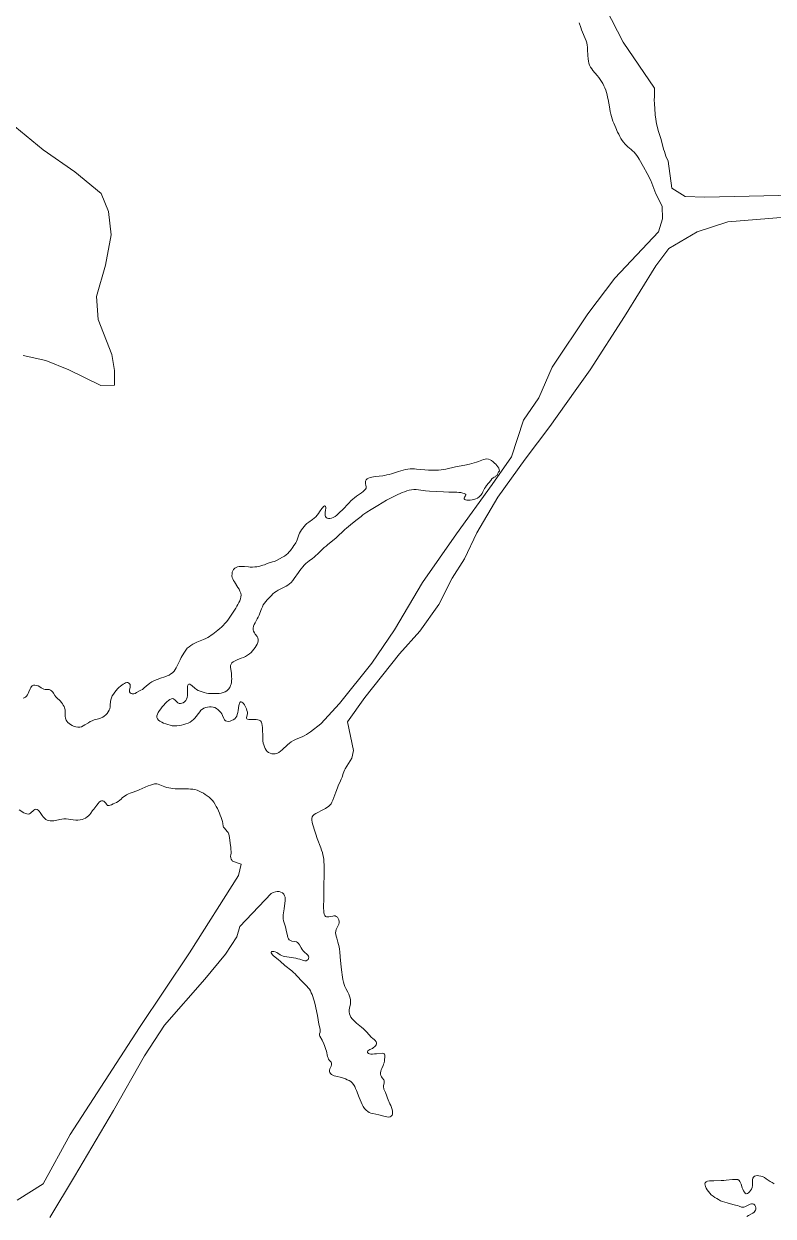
# Model space of a CAD drawing. Header units: metres. Extents: x 793723 to 812165, y 297650 to 314276.
# Drawn here: x 804570 to 805301, y 300599 to 301763 of the extents above; entities that cross this region are included whole.
import ezdxf

# ---------------------------------------------------------------- set-up
doc = ezdxf.new("R2010")
doc.units = ezdxf.units.M

msp = doc.modelspace()

# ---------------------------------------------------------------- linework, layer by layer
at = {"linetype": 'Continuous', "lineweight": 13}
for points in [[(805321.1, 301595.6), (805234.42, 301593.41), (805215.27, 301594.36), (805202.46, 301602.3), (805198.61, 301628.74), (805196.6, 301633.6), (805195.82, 301635.92), (805195.03, 301638.13), (805194.36, 301640.46), (805191.78, 301649.75), (805189.09, 301658.59), (805187.97, 301663.02), (805187.4, 301665.23), (805186.95, 301667.44), (805186.61, 301669.76), (805186.16, 301673.86), (805185.7, 301680.27), (805185.36, 301684.48), (805185.24, 301688.79), (805185.34, 301691.12), (805185.54, 301699.97), (805154.84, 301744.94), (805109.79, 301833.03)], [(805111.84, 301763.65), (805113.41, 301759.12)], [(805113.41, 301759.12), (805114.2, 301756.91), (805115.09, 301754.7), (805117.89, 301748.4), (805118.67, 301746.3), (805119.34, 301744.08), (805119.68, 301741.98), (805120.02, 301739.88), (805120.14, 301737.78), (805120.48, 301732.02), (805120.83, 301728.48), (805121.05, 301726.38), (805121.5, 301724.39), (805122.18, 301722.4), (805123.07, 301720.63), (805124.19, 301718.86), (805125.41, 301717.21), (805129.54, 301712.24), (805130.99, 301710.36), (805132.45, 301708.48), (805133.78, 301706.49), (805135.01, 301704.39), (805136.13, 301702.4), (805137.14, 301700.19), (805138.03, 301698.09), (805138.71, 301695.77), (805139.27, 301693.45), (805139.72, 301691.12), (805140.17, 301688.8), (805141.41, 301681.72), (805142.31, 301677.08), (805142.87, 301674.75), (805143.43, 301672.43), (805144.22, 301670.11), (805144.89, 301667.9), (805145.78, 301665.69), (805147.58, 301661.37), (805149.48, 301657.06)], [(804569.55, 301439.07), (804591.48, 301434.14), (804613.98, 301425.12), (804645.28, 301409.59), (804658.75, 301409.95), (804658.71, 301424.33), (804655.9, 301439.93), (804642.69, 301474.2), (804641.08, 301496.44), (804649.8, 301527.12), (804655.3, 301556.9), (804652.91, 301579.69), (804645.75, 301597.04), (804619.88, 301618.23), (804588.9, 301639.63), (804561.36, 301662.47)], [(805149.48, 301657.06), (805150.59, 301654.96), (805151.6, 301652.86), (805152.72, 301650.87), (805153.95, 301648.88), (805155.29, 301647.12), (805156.74, 301645.35), (805158.07, 301644.02), (805159.52, 301642.7), (805162.65, 301640.16), (805164.1, 301638.84), (805165.55, 301637.51), (805166.88, 301635.97), (805168.11, 301634.2), (805169.34, 301632.43), (805170.46, 301630.66), (805174.7, 301623.04), (805178.39, 301616.52), (805179.51, 301614.42), (805180.63, 301612.21), (805181.74, 301609.88), (805186.89, 301596.73), (805193.04, 301584.9), (805193.4, 301572.4), (805189.2, 301559.55), (805146.8, 301514.53), (805120.39, 301479.5), (805085.46, 301427.63), (805072.62, 301397.72), (805057.53, 301375.78), (805045.82, 301340.12), (805027.08, 301312.96), (804992.13, 301264.75), (804958.97, 301217.42), (804931.92, 301171.1), (804909.63, 301138.63), (804878.23, 301099.27), (804859.91, 301079.42)], [(804890.03, 301045.96), (804891.68, 301053.38), (804885.94, 301081.36), (804902.8, 301105.08), (804936.76, 301147.65), (804956.63, 301169.72), (804975.04, 301195.99), (804988.11, 301221.58), (805000.2, 301240.31), (805012.27, 301265.68), (805032.56, 301300.69), (805059.4, 301337.82), (805083.48, 301369.53), (805107.99, 301404.33), (805122.63, 301424.95), (805156.01, 301477.14), (805186.83, 301526.46), (805199.48, 301543.53), (805226.93, 301559.75), (805257.06, 301569.55), (805312.8, 301573.89)], [(805017.01, 301336.84), (805013.67, 301335.4), (805011.67, 301334.73), (805009.56, 301334.06), (805007.33, 301333.39), (805005.11, 301332.94), (805000.55, 301331.94), (804991.2, 301330.14), (804981.86, 301328.13), (804979.53, 301327.79), (804977.19, 301327.35), (804974.85, 301327.12), (804972.85, 301327), (804970.85, 301326.89), (804968.96, 301326.88), (804964.95, 301326.99), (804961.39, 301327.2), (804957.49, 301327.52), (804953.26, 301328.07), (804951.15, 301328.17), (804949.03, 301328.28), (804947.03, 301328.27), (804944.69, 301328.05), (804942.47, 301327.6), (804940.25, 301327.04), (804938.02, 301326.37), (804935.69, 301325.7), (804929.01, 301323.58), (804926.68, 301322.91), (804924.46, 301322.36), (804922.12, 301321.91), (804920.34, 301321.57), (804913.11, 301320.67), (804911.33, 301320.45), (804909.55, 301320.11), (804907.99, 301319.77), (804906.55, 301319.22), (804905.21, 301318.44)], [(805003.96, 301297.64), (805005.63, 301297.75), (805007.41, 301297.98), (805009.3, 301298.31), (805011.08, 301298.98), (805012.75, 301299.76), (805014.42, 301300.98), (805015.97, 301302.54), (805017.19, 301304.2), (805018.08, 301305.75), (805019.74, 301308.96), (805020.52, 301310.4), (805021.62, 301312.06), (805025.62, 301317.05), (805026.73, 301318.38), (805027.95, 301319.38), (805029.17, 301320.16), (805030.17, 301320.61), (805031.06, 301321.82), (805031.84, 301322.27), (805032.39, 301323.04), (805033.06, 301324.26), (805033.28, 301325.48), (805034.28, 301326.15), (805034.05, 301327.59), (805033.49, 301328.91), (805032.71, 301330.24), (805031.71, 301331.56), (805030.59, 301332.78), (805029.36, 301333.99), (805028.03, 301335.21), (805026.58, 301336.31), (805025.13, 301337.19), (805023.46, 301337.85), (805021.68, 301338.07), (805020.12, 301337.85), (805018.56, 301337.4), (805017.01, 301336.84)], [(804905.21, 301318.44), (804904.1, 301317.44), (804903.55, 301316.33), (804903.44, 301315.01), (804903.55, 301313.68), (804903.89, 301312.24), (804904.12, 301310.8), (804904.01, 301309.47), (804903.34, 301308.37), (804902.35, 301307.15), (804901.12, 301306.04), (804899.68, 301304.93), (804894.57, 301301.48), (804892.79, 301300.15), (804891.01, 301298.6), (804889.24, 301296.94), (804887.46, 301295.16), (804880.58, 301288.06), (804878.91, 301286.29), (804877.25, 301284.62), (804875.47, 301283.18), (804873.8, 301281.85), (804872.03, 301280.85), (804870.36, 301280.18), (804868.8, 301279.96), (804867.35, 301279.84), (804866.13, 301280.17), (804865.13, 301280.83), (804864.57, 301281.61), (804864.23, 301282.71), (804864.12, 301283.93), (804864.23, 301285.26), (804864.55, 301288.36), (804864.77, 301289.69), (804864.66, 301290.9), (804864.32, 301291.57), (804863.99, 301292.01), (804863.43, 301292.12)], [(804904.84, 301286.02), (804909.06, 301288.68), (804915.4, 301292.57), (804924.07, 301297.57), (804928.4, 301299.9), (804930.62, 301301.12), (804934.96, 301303.24), (804937.18, 301304.13), (804939.41, 301305.13), (804941.63, 301305.91), (804943.85, 301306.69), (804946.08, 301307.36), (804948.3, 301307.8), (804950.53, 301308.14), (804952.86, 301308.15), (804955.09, 301307.93), (804962.1, 301306.95), (804965.78, 301306.63), (804979.69, 301305.88), (804984.69, 301305.67), (804990.82, 301305.47), (804992.71, 301305.36), (804994.6, 301305.25), (804996.6, 301305.04), (804998.38, 301304.6), (804999.83, 301304.16), (805000.95, 301303.72), (805001.5, 301303.17), (805001.5, 301302.61), (805001.17, 301301.95), (805000.06, 301300.73), (804999.73, 301300.06), (804999.62, 301299.51), (804999.84, 301298.96), (805000.4, 301298.52), (805001.18, 301298.08), (805002.41, 301297.75), (805003.96, 301297.64)], [(804863.43, 301292.12), (804862.65, 301291.67), (804861.77, 301290.68), (804860.88, 301289.46), (804858.77, 301286.35), (804857.66, 301284.69), (804856.44, 301283.03), (804855, 301281.59), (804853.33, 301280.14), (804851.67, 301278.81), (804848.11, 301276.26), (804846.33, 301274.93), (804844.89, 301273.48), (804843.56, 301271.93), (804842.34, 301270.38), (804841.12, 301268.72), (804840.12, 301267.06), (804839.12, 301265.39), (804838.35, 301263.73), (804837.68, 301262.07), (804836.8, 301258.86), (804836.25, 301257.31), (804835.69, 301255.98), (804835.03, 301255.09), (804833.59, 301253.32), (804832.59, 301251.88), (804830.37, 301248.66), (804829.15, 301247.11), (804827.71, 301245.56), (804826.15, 301244.23), (804824.37, 301243.12), (804822.6, 301242.01), (804817.48, 301239.23), (804816.15, 301238.56), (804814.7, 301237.89), (804812.92, 301237.34), (804809.37, 301236.55), (804807.59, 301236)], [(804814.77, 301207.46), (804816.33, 301208.68), (804818.22, 301209.79), (804820.11, 301210.8), (804824, 301212.69), (804826, 301213.69), (804827.78, 301214.69), (804829.44, 301215.91), (804831.11, 301217.46), (804832.55, 301219.23), (804833.99, 301221.12), (804837.99, 301226.99), (804839.32, 301228.88), (804840.76, 301230.65), (804842.2, 301232.53), (804843.76, 301234.2), (804845.42, 301235.86), (804846.98, 301237.08), (804848.53, 301238.41), (804851.75, 301240.86), (804853.42, 301242.08), (804855.09, 301243.63), (804856.75, 301245.07), (804863.3, 301251.39), (804864.97, 301252.95), (804866.74, 301254.39), (804873.08, 301259.38), (804874.85, 301260.94), (804876.52, 301262.49), (804881.63, 301267.37), (804883.4, 301268.92), (804885.07, 301270.48), (804888.73, 301273.47), (804894.18, 301277.8), (804899.18, 301281.91), (804900.84, 301283.24), (804902.84, 301284.68), (804904.84, 301286.02)], [(804807.59, 301236), (804806.25, 301235.33), (804804.81, 301234.66), (804803.25, 301234.11), (804801.47, 301233.44), (804799.58, 301232.99), (804797.58, 301232.77), (804795.47, 301232.54), (804793.35, 301232.42), (804791.13, 301232.42), (804789.23, 301232.52), (804785.45, 301232.96), (804783.67, 301233.07), (804781.89, 301233.06), (804780.22, 301232.95), (804778.66, 301232.61), (804777.22, 301232.05), (804775.99, 301231.28), (804774.88, 301230.17), (804774.11, 301228.84), (804773.56, 301227.29), (804773.34, 301225.63), (804773.23, 301223.97), (804773.57, 301222.31), (804774.01, 301220.87), (804774.8, 301219.32), (804775.69, 301217.89), (804779.04, 301212.58), (804780.16, 301210.7), (804781.05, 301208.83), (804781.73, 301206.83), (804782.06, 301204.95), (804781.96, 301203.18), (804781.52, 301201.3), (804780.85, 301199.53), (804779.97, 301197.76), (804779.08, 301195.87), (804777.97, 301194.1)], [(804778.2, 301141.76), (804782.31, 301143.32), (804784.54, 301144.21), (804786.54, 301145.21), (804788.54, 301146.32), (804790.32, 301147.54), (804791.87, 301148.98), (804793.31, 301150.54), (804794.65, 301152.09), (804795.87, 301153.75), (804796.98, 301155.52), (804797.86, 301157.19), (804798.53, 301158.85), (804798.86, 301160.4), (804798.85, 301161.83), (804798.4, 301163.27), (804797.73, 301164.49), (804795.84, 301167.03), (804795.05, 301168.24), (804794.38, 301169.68), (804793.94, 301171.23), (804793.93, 301172.89), (804794.26, 301174.66), (804794.81, 301176.43), (804795.7, 301178.09), (804797.81, 301181.75), (804798.8, 301183.63), (804799.69, 301185.52), (804800.46, 301187.51), (804802.01, 301191.5), (804802.9, 301193.49), (804803.78, 301195.38), (804804.89, 301197.15), (804806.11, 301198.7), (804807.56, 301200.25), (804811.78, 301204.69), (804813.22, 301206.13), (804814.77, 301207.46)], [(804777.97, 301194.1), (804776.86, 301192.22), (804774.42, 301188.34), (804771.87, 301184.46), (804769.21, 301180.69), (804767.77, 301178.92), (804766.32, 301177.14), (804764.77, 301175.48), (804763.11, 301173.82), (804761.33, 301172.37), (804759.55, 301170.93), (804754.44, 301166.94), (804752.89, 301165.82), (804751.33, 301164.71), (804749.66, 301163.72), (804747.66, 301162.6), (804745.55, 301161.6), (804739.1, 301158.93), (804736.99, 301158.04), (804734.99, 301157.04), (804733.1, 301155.93), (804731.32, 301154.6), (804729.66, 301153.05), (804728.22, 301151.27), (804726.88, 301149.39), (804724.56, 301145.73), (804723.56, 301143.96), (804722.56, 301141.96), (804719.79, 301135.98), (804718.91, 301134.1), (804717.91, 301132.33), (804716.69, 301130.66), (804715.36, 301129.22), (804713.69, 301128), (804711.91, 301126.89), (804709.91, 301126.11), (804707.8, 301125.33), (804703.46, 301123.88)], [(804732.07, 301118.08), (804733.08, 301117.53), (804734.3, 301116.54), (804737.09, 301114.22), (804738.65, 301113.01), (804740.32, 301112.02), (804742.22, 301111.25), (804744.11, 301110.47), (804746.11, 301109.82), (804748.23, 301109.38), (804750.23, 301109.05), (804752.35, 301108.83), (804754.46, 301108.84), (804756.47, 301108.84), (804758.58, 301108.85), (804760.69, 301109.07), (804762.81, 301109.3), (804764.7, 301109.86), (804766.59, 301110.53), (804768.25, 301111.64), (804769.81, 301113.08), (804771.03, 301114.74), (804771.92, 301116.62), (804772.36, 301118.17), (804772.69, 301119.84), (804772.91, 301121.61), (804773.01, 301123.38), (804772.9, 301125.15), (804772.89, 301126.81), (804772.67, 301128.58), (804772.1, 301132.67), (804771.87, 301134.44), (804771.87, 301136.21), (804772.31, 301137.65), (804773.2, 301138.87), (804774.53, 301139.98), (804776.31, 301140.87), (804778.2, 301141.76)], [(804609.94, 301095.01), (804609.38, 301096.34), (804608.71, 301097.66), (804607.93, 301098.99), (804606.81, 301100.31), (804605.7, 301101.64), (804602.35, 301104.84), (804601.35, 301105.83), (804600.57, 301107.05), (804599.12, 301109.37), (804598.45, 301110.37), (804597.33, 301111.47), (804596.22, 301112.24), (804594.99, 301112.79), (804593.66, 301113.01), (804590.87, 301113), (804589.65, 301113.22), (804588.31, 301113.77), (804586.98, 301114.54), (804585.64, 301115.43), (804584.19, 301116.31), (804582.63, 301116.86), (804581.07, 301117.19), (804579.62, 301117.07), (804578.4, 301116.52), (804577.62, 301115.74), (804576.96, 301114.74), (804576.41, 301113.52), (804575.19, 301110.53), (804574.52, 301108.98), (804573.75, 301107.65), (804572.75, 301106.43), (804571.75, 301105.44), (804570.64, 301104.66), (804569.64, 301104.32)], [(804703.46, 301123.88), (804701.24, 301123.1), (804699.13, 301122.32), (804697.01, 301121.32), (804694.9, 301120.21), (804693.01, 301118.88), (804691.12, 301117.55), (804689.79, 301116.44), (804687.13, 301114.11), (804685.79, 301113), (804684.35, 301112.11), (804680.13, 301109.78), (804678.68, 301109), (804677.35, 301108.55), (804676.01, 301108.55), (804674.79, 301108.99), (804673.89, 301109.65), (804673.34, 301110.65), (804673.22, 301111.53), (804673.33, 301112.64), (804673.77, 301114.74), (804673.99, 301115.74), (804673.99, 301116.73), (804673.77, 301117.62), (804673.32, 301118.5), (804672.54, 301119.17), (804671.65, 301119.61), (804670.53, 301119.71), (804669.42, 301119.38), (804668.31, 301118.82), (804667.09, 301118.16), (804665.75, 301117.16), (804664.42, 301116.05), (804662.98, 301114.72), (804661.53, 301113.39), (804660.2, 301111.94), (804658.87, 301110.17), (804657.54, 301108.4)], [(804704.67, 301080.95), (804703, 301081.94), (804701.66, 301083.05), (804700.55, 301084.15), (804699.99, 301085.48), (804699.99, 301087.03), (804700.43, 301088.69), (804701.31, 301090.46), (804702.42, 301092.23), (804703.75, 301094.01), (804705.2, 301095.78), (804706.64, 301097.55), (804708.19, 301099.22), (804709.75, 301100.77), (804711.3, 301102.1), (804712.75, 301103.1), (804714.19, 301103.77), (804715.41, 301103.99), (804716.53, 301103.55), (804717.53, 301102.78), (804719.54, 301100.68), (804720.54, 301099.69), (804721.77, 301099.14), (804722.99, 301099.03), (804724.33, 301099.36), (804725.66, 301099.92), (804726.99, 301100.81), (804728.1, 301102.03), (804728.88, 301103.47), (804729.43, 301105.02), (804729.76, 301106.9), (804729.87, 301108.78), (804729.86, 301114.32), (804729.96, 301115.87), (804730.3, 301116.97), (804730.63, 301117.86), (804731.18, 301118.19), (804732.07, 301118.08)], [(804657.54, 301108.4), (804656.43, 301106.51), (804655.55, 301104.63), (804654.99, 301102.64), (804654.77, 301100.98), (804654.56, 301097.43), (804654.34, 301095.77), (804654.01, 301094.11), (804653.46, 301092.56), (804652.57, 301091.01), (804651.46, 301089.46), (804650.13, 301088.13), (804648.69, 301086.91), (804647.13, 301085.91), (804645.13, 301085.02), (804643.02, 301084.35), (804638.79, 301083.12), (804636.68, 301082.34), (804634.9, 301081.46), (804633.12, 301080.34), (804629.79, 301078.23), (804628.12, 301077.23), (804626.45, 301076.46), (804624.67, 301076.01), (804622.89, 301076.01), (804621, 301076.33), (804619.22, 301076.88), (804617.44, 301077.76), (804615.65, 301078.76), (804614.32, 301079.64), (804613.2, 301080.74), (804612.2, 301081.85), (804611.42, 301083.06), (804610.86, 301084.94), (804610.63, 301086.82), (804610.51, 301090.92), (804610.39, 301093.02), (804609.94, 301095.01)], [(804766.99, 301082.42), (804766.09, 301083.3), (804765.31, 301084.52), (804763.86, 301087.61), (804763.19, 301088.94), (804762.41, 301090.27), (804761.18, 301091.81), (804759.84, 301093.14), (804758.28, 301094.24), (804756.61, 301095.12), (804754.83, 301095.56), (804753.04, 301095.89), (804751.15, 301095.88), (804749.37, 301095.66), (804747.59, 301095.32), (804745.81, 301094.65), (804744.37, 301093.77), (804742.93, 301092.55), (804741.82, 301091.1), (804740.6, 301089.55), (804738.38, 301086.34), (804737.16, 301084.79), (804735.82, 301083.46), (804734.16, 301082.12), (804732.38, 301081.01), (804730.38, 301080.01), (804728.27, 301079.23), (804726.15, 301078.56), (804723.93, 301078.01), (804721.71, 301077.56), (804719.48, 301077.33), (804717.26, 301077.22), (804715.03, 301077.43), (804712.8, 301077.87), (804710.69, 301078.53), (804708.57, 301079.19), (804706.57, 301080.07), (804704.67, 301080.95)], [(804798.36, 301083.38), (804796.69, 301083.48), (804794.8, 301083.48), (804791.24, 301083.47), (804789.68, 301083.58), (804788.46, 301083.91), (804787.79, 301084.24), (804787.46, 301084.79), (804787.34, 301085.67), (804788, 301087.89), (804788.22, 301089.33), (804788.22, 301090.77), (804787.88, 301092.43), (804787.32, 301093.97), (804786.76, 301095.41), (804786.09, 301096.74), (804785.42, 301097.95), (804784.64, 301099.06), (804783.75, 301099.94), (804782.97, 301100.49), (804782.19, 301100.82), (804781.52, 301100.71), (804780.97, 301100.27), (804780.63, 301099.38), (804780.3, 301098.16), (804780.08, 301097.17), (804779.31, 301092.3), (804778.99, 301090.41), (804778.43, 301088.53), (804777.88, 301086.87), (804776.99, 301085.43), (804775.88, 301084.21), (804774.44, 301083.1), (804772.88, 301082.43), (804771.33, 301081.88), (804769.66, 301081.76), (804768.21, 301081.87), (804766.99, 301082.42)], [(804859.91, 301079.42), (804849.69, 301071.54), (804847.8, 301070.1), (804845.8, 301068.88), (804843.8, 301067.77), (804841.69, 301066.76), (804837.35, 301064.98), (804835.24, 301063.98), (804833.13, 301062.98), (804831.13, 301061.76), (804829.24, 301060.43), (804827.46, 301058.88), (804822.24, 301053.99), (804820.58, 301052.55), (804818.8, 301051.33), (804816.91, 301050.44), (804815.24, 301049.99), (804813.57, 301049.88), (804812.02, 301050.1), (804810.35, 301050.54), (804809.01, 301051.31), (804807.67, 301052.41), (804806.67, 301053.74), (804805.66, 301055.28), (804804.88, 301056.94), (804804.32, 301058.71), (804803.76, 301060.59), (804803.42, 301062.8), (804803.3, 301065.02), (804803.19, 301067.23), (804803.17, 301073.87), (804803.05, 301075.86), (804802.83, 301077.85), (804802.49, 301079.51), (804802.04, 301081.06), (804801.15, 301082.16), (804799.92, 301082.94), (804798.36, 301083.38)], [(804862.54, 300949.07), (804861.98, 300951.39), (804861.42, 300953.71), (804860.64, 300956.04), (804859.85, 300958.36), (804856.49, 300967.31), (804855.04, 300971.52), (804853.58, 300975.61), (804852.35, 300979.7), (804851.79, 300981.58), (804851.34, 300983.46), (804851, 300985.34), (804851, 300986.89), (804851.33, 300988.44), (804852.21, 300989.66), (804853.55, 300990.77), (804855.1, 300991.77), (804856.88, 300992.77), (804860.66, 300994.55), (804862.66, 300995.55), (804864.33, 300996.55), (804865.88, 300997.55), (804867.33, 300998.66), (804868.66, 300999.99), (804869.88, 301001.32), (804870.77, 301002.98), (804871.65, 301004.75), (804874.64, 301012.62), (804876.19, 301016.71), (804876.96, 301018.82), (804879.18, 301023.8), (804879.84, 301025.24), (804880.61, 301027.35), (804881.83, 301030.89), (804882.38, 301032.44), (804883.05, 301033.99), (804883.82, 301035.54), (804890.03, 301045.96)], [(804637.32, 300994.7), (804638.32, 300996.03), (804639.32, 300997.47), (804641.43, 301000.02), (804642.65, 301001.47), (804643.76, 301002.69), (804644.87, 301003.68), (804646.09, 301004.13), (804647.2, 301004.13), (804648.32, 301003.69), (804649.21, 301002.92), (804649.99, 301002.04), (804651, 301000.49), (804651.33, 300999.94), (804651.89, 300999.61), (804652.56, 300999.5), (804653.45, 300999.61), (804654.34, 300999.83), (804655.78, 301000.39), (804657.34, 301001.06), (804659.01, 301001.72), (804660.67, 301002.61), (804662.34, 301003.61), (804663.9, 301004.72), (804665.01, 301005.83), (804666.23, 301006.94), (804667.45, 301008.05), (804668.89, 301009.05), (804670.45, 301009.94), (804672.23, 301010.83), (804674.01, 301011.5), (804675.9, 301012.28), (804680.57, 301013.95), (804682.79, 301014.84), (804691.57, 301018.73), (804693.68, 301019.51), (804695.69, 301020.18), (804697.8, 301020.62)], [(804697.8, 301020.62), (804699.8, 301020.63), (804701.36, 301020.3), (804702.92, 301019.86), (804707.71, 301017.88), (804709.6, 301017.33), (804711.61, 301016.89), (804713.61, 301016.46), (804715.61, 301016.13), (804717.73, 301015.91), (804719.84, 301015.81), (804721.96, 301015.81), (804728.52, 301015.83), (804730.75, 301015.72), (804732.86, 301015.61), (804734.98, 301015.4), (804737.09, 301015.07), (804739.21, 301014.41), (804741.32, 301013.64), (804743.33, 301012.65), (804745.34, 301011.66), (804747.23, 301010.45), (804749.12, 301009.12), (804750.91, 301007.8), (804752.58, 301006.25), (804754.14, 301004.6), (804755.59, 301002.83), (804756.82, 301000.73), (804757.94, 300998.74), (804759.06, 300996.53), (804760.06, 300994.32), (804760.96, 300992.22), (804761.85, 300990.01), (804762.53, 300987.91), (804763.31, 300985.8), (804763.87, 300983.92), (804764.21, 300982.04), (804764.66, 300979.5)], [(804565.77, 300995.32), (804570.23, 300992.56), (804571.67, 300991.79), (804573.12, 300991.35)], [(804573.12, 300991.35), (804574.46, 300991.24), (804575.57, 300991.58), (804576.79, 300992.24), (804579.9, 300995.02), (804581.01, 300995.68), (804582.01, 300995.91), (804583.13, 300995.69), (804584.24, 300995.03), (804585.25, 300994.03), (804586.14, 300992.82), (804588.04, 300989.94), (804589.15, 300988.51), (804590.27, 300987.18), (804591.61, 300986.08), (804592.83, 300985.42), (804594.28, 300984.98), (804595.84, 300984.65), (804597.4, 300984.65), (804599.29, 300984.77), (804601.18, 300985.1), (804605.18, 300985.89), (804607.19, 300986.22), (804609.19, 300986.45), (804611.52, 300986.46), (804613.86, 300986.24), (804618.43, 300985.7), (804620.76, 300985.37), (804622.99, 300985.26), (804625.21, 300985.49), (804626.99, 300985.94), (804628.66, 300986.49), (804630.33, 300987.38), (804631.88, 300988.38), (804633.33, 300989.49), (804634.55, 300990.82), (804635.55, 300992.04), (804637.32, 300994.7)], [(804764.66, 300979.5), (804765.11, 300978.39), (804765.78, 300977.4), (804768.68, 300974.31), (804769.46, 300973.09), (804770.02, 300971.66), (804770.47, 300970.11), (804770.69, 300968.45), (804771.37, 300962.92), (804772.05, 300958.71), (804772.28, 300956.72), (804772.39, 300954.84), (804772.29, 300953.07), (804771.96, 300951.52), (804771.85, 300949.97), (804771.96, 300948.53), (804772.52, 300947.21), (804773.3, 300945.99), (804773.86, 300945.33), (804782.21, 300942.36), (804779.46, 300931.18), (804731.78, 300855.6), (804683.09, 300782.89), (804615.23, 300678.5), (804588.96, 300630.08), (804563.52, 300614.31)], [(804875.41, 300869.98), (804874.96, 300871.86), (804874.51, 300873.63), (804874.39, 300875.4), (804874.5, 300876.95), (804874.94, 300878.39), (804875.5, 300879.83), (804876.94, 300882.49), (804877.38, 300883.81), (804877.71, 300885.03), (804877.82, 300886.36), (804877.59, 300887.8), (804876.92, 300889.24), (804876.14, 300890.45), (804875.03, 300891.33), (804873.8, 300891.77), (804872.69, 300891.88), (804871.58, 300891.66), (804869.13, 300891.1), (804867.79, 300890.87), (804866.57, 300890.76), (804865.46, 300890.87), (804864.45, 300891.31), (804863.78, 300892.3), (804863.23, 300893.63), (804862.89, 300895.18), (804862.77, 300897.06), (804862.66, 300899.05), (804862.65, 300901.15), (804862.75, 300907.9), (804862.83, 300919.97), (804862.83, 300922.29), (804863.14, 300931.37), (804863.24, 300935.57), (804863.12, 300941.99), (804863, 300944.31), (804862.88, 300946.75), (804862.54, 300949.07)], [(804619.66, 300637.45), (804657.68, 300701.72), (804687.83, 300755.13), (804707.35, 300785.05), (804746.75, 300830.07), (804766.95, 300854.35), (804778.04, 300871.42), (804781.02, 300881.49), (804811.55, 300913.76), (804813.55, 300914.65), (804815.55, 300915.32), (804817.44, 300915.66), (804819.22, 300915.66), (804820.89, 300915.11), (804822.45, 300914.23), (804823.68, 300913.02), (804824.57, 300911.47), (804825.02, 300910.14), (804825.13, 300908.59), (804825.14, 300906.71), (804824.15, 300898.85), (804823.28, 300892.77), (804823.06, 300890.77), (804823.18, 300888.78), (804823.51, 300886.9), (804824.07, 300885.02), (804825.42, 300881.15), (804825.87, 300879.6), (804826.2, 300877.94), (804827.33, 300872.41), (804827.78, 300870.75), (804828.34, 300869.43), (804829.12, 300868.32), (804830.23, 300867.66), (804831.68, 300867.22), (804834.58, 300866.79), (804836.02, 300866.46), (804837.25, 300865.8)], [(804904.66, 300778.31), (804903.1, 300779.96), (804901.43, 300781.62), (804899.75, 300783.05), (804896.3, 300785.7), (804894.63, 300787.14), (804893.06, 300788.57), (804891.73, 300790.01), (804890.39, 300791.44), (804889.27, 300792.99), (804888.38, 300794.65), (804887.82, 300796.31), (804887.59, 300798.08), (804887.7, 300799.96), (804888.03, 300801.84), (804888.8, 300805.82), (804889.01, 300807.71), (804889.01, 300809.7), (804888.67, 300811.58), (804888, 300813.46), (804887.22, 300815.34), (804886.32, 300817.22), (804884.31, 300820.97), (804883.42, 300822.96), (804882.63, 300824.95), (804881.96, 300827.17), (804881.4, 300829.6), (804880.95, 300831.92), (804880.61, 300834.36), (804880.27, 300836.9), (804879.81, 300841.88), (804878.9, 300851.84), (804878.44, 300856.82), (804878.1, 300859.25), (804877.65, 300861.68), (804877.09, 300864.01), (804876.64, 300866), (804875.41, 300869.98)], [(804837.25, 300865.8), (804838.25, 300864.8), (804839.03, 300863.48), (804840.6, 300860.49), (804841.6, 300859.06), (804842.72, 300857.62), (804844.06, 300856.29), (804846.4, 300854.31), (804847.18, 300853.42), (804847.85, 300852.65), (804848.08, 300851.55), (804847.97, 300850.33), (804847.41, 300849.22), (804846.64, 300848.44), (804845.64, 300848), (804844.41, 300848), (804842.96, 300848.32), (804839.51, 300849.42), (804837.51, 300849.97), (804835.39, 300850.52), (804830.94, 300851.29), (804824.82, 300852.16), (804823.15, 300852.48), (804821.59, 300853.03), (804820.25, 300853.7), (804818.02, 300855.35), (804816.91, 300856.12), (804815.46, 300856.67), (804814.12, 300857), (804812.9, 300857), (804811.9, 300856.89), (804811.45, 300856.33), (804811.46, 300855.67), (804812.01, 300854.89), (804812.79, 300853.9), (804813.8, 300852.91), (804815.03, 300851.8), (804818.7, 300849.04)], [(804818.7, 300849.04), (804820.26, 300847.72), (804824.95, 300843.53), (804831.53, 300838.01), (804833.2, 300836.57), (804834.76, 300835.14), (804836.32, 300833.59), (804842.12, 300827.41), (804846.36, 300823.1), (804847.59, 300821.67), (804848.81, 300820.12), (804849.82, 300818.57), (804850.6, 300816.8), (804851.39, 300815.15), (804852.06, 300813.04), (804852.84, 300810.83), (804853.51, 300808.73), (804854.08, 300806.52), (804856.55, 300794.69), (804857.45, 300790.48), (804858.13, 300786.06), (804858.92, 300782.41), (804859.14, 300780.75), (804859.26, 300779.42), (804859.15, 300778.42), (804858.59, 300776.54), (804858.6, 300775.88), (804858.71, 300775.1), (804859.05, 300774.22), (804861.06, 300770.35), (804862.73, 300767.03), (804863.52, 300765.27), (804864.19, 300763.39), (804864.86, 300761.51), (804865.31, 300759.74), (804866.55, 300754.65), (804866.99, 300753.21), (804867.55, 300752)], [(804919.43, 300742.82), (804920.65, 300745.59), (804921.2, 300746.92), (804921.64, 300748.36), (804921.97, 300750.24), (804922.19, 300752.01), (804922.3, 300753.67), (804922.3, 300755.11), (804922.29, 300755.99), (804922.07, 300756.77), (804921.73, 300757.21), (804921.07, 300757.54), (804920.29, 300757.65), (804914.17, 300757.08), (804912.28, 300756.97), (804910.38, 300756.85), (804908.71, 300756.96), (804907.27, 300757.18), (804906.38, 300757.51), (804905.82, 300757.95), (804905.48, 300758.5), (804905.48, 300759.27), (804905.93, 300760.05), (804906.7, 300760.72), (804907.81, 300761.27), (804910.26, 300762.49), (804911.37, 300763.16), (804912.37, 300763.94), (804913.26, 300764.83), (804913.81, 300765.82), (804914.15, 300766.82), (804914.14, 300767.93), (804913.81, 300768.92), (804913.03, 300770.03), (804911.91, 300771.13), (804910.57, 300772.23), (804909.12, 300773.56), (804904.66, 300778.31)], [(804867.55, 300752), (804868.33, 300750.78), (804869.23, 300749.79), (804869.9, 300748.9), (804870.23, 300748.24), (804870.46, 300747.58), (804870.35, 300746.47), (804869.91, 300745.14), (804868.69, 300742.48), (804868.25, 300741.15), (804868.25, 300739.82), (804868.7, 300738.83), (804869.37, 300737.84), (804870.37, 300736.95), (804871.59, 300736.29), (804873.04, 300735.74), (804874.71, 300735.19), (804880.06, 300733.88), (804882.06, 300733.33), (804883.95, 300732.67), (804885.74, 300731.9), (804887.52, 300731.13), (804889.08, 300730.02), (804890.53, 300728.81), (804891.87, 300727.26), (804892.98, 300725.38), (804893.88, 300723.39), (804894.77, 300721.18), (804897.35, 300714.44), (804898.24, 300712.23), (804899.14, 300709.91), (804900.26, 300707.81), (804901.38, 300705.71), (804902.6, 300703.83), (804904.05, 300702.17), (804905.62, 300700.85), (804907.18, 300699.96), (804908.85, 300699.3)], [(804908.85, 300699.3), (804910.74, 300698.76), (804916.42, 300697.55), (804922.54, 300695.91), (804924.43, 300695.58), (804926.1, 300695.36), (804927.55, 300695.7), (804928.66, 300696.25), (804929.44, 300697.14), (804929.88, 300698.36), (804929.99, 300699.68), (804929.87, 300701.23), (804929.42, 300702.89), (804928.86, 300704.66), (804928.08, 300706.54), (804927.3, 300708.42), (804925.62, 300712.07), (804924.84, 300713.84), (804924.16, 300715.72), (804923.04, 300719.26), (804922.48, 300720.69), (804921.48, 300722.79), (804921.25, 300723.46), (804921.03, 300724.23), (804921.03, 300725.34), (804921.14, 300726.33), (804921.69, 300728.44), (804921.8, 300729.54), (804921.68, 300730.65), (804921.24, 300731.65), (804919.78, 300733.63), (804919.11, 300734.74), (804918.56, 300735.96), (804918.22, 300737.28), (804918.1, 300738.72), (804918.32, 300740.05), (804918.77, 300741.49), (804919.43, 300742.82)], [(804595.6, 300597.23), (804619.66, 300637.45)], [(805302.26, 300630.15), (805300.15, 300631.36), (805298.25, 300632.58), (805294.46, 300635.11), (805292.68, 300636.33), (805290.79, 300637.21), (805289.12, 300637.76), (805287.33, 300638.08), (805285.78, 300638.19), (805284.33, 300638.08), (805283, 300637.63), (805282.11, 300636.85), (805281.44, 300635.64), (805281.11, 300634.09), (805280.9, 300628.55), (805280.57, 300626.78), (805279.91, 300625.12), (805279.13, 300623.68), (805278.24, 300622.35), (805277.13, 300621.35), (805276.13, 300620.8), (805275.02, 300620.57), (805274.02, 300621.01), (805273.13, 300622.01), (805272.23, 300623.33), (805271.56, 300624.88), (805271, 300626.43)], [(805271, 300626.43), (805269.99, 300629.86), (805269.43, 300631.29), (805268.76, 300632.62), (805267.87, 300633.61), (805266.64, 300634.27), (805265.09, 300634.49), (805263.42, 300634.49), (805261.53, 300634.37), (805255.41, 300633.7), (805252.96, 300633.47), (805250.51, 300633.46), (805243.39, 300633.23), (805241.05, 300633.11), (805239.05, 300632.99), (805237.27, 300632.66), (805235.83, 300632.1), (805234.94, 300631.21), (805234.61, 300630.22), (805234.72, 300628.89), (805235.28, 300627.45), (805235.95, 300625.91), (805236.96, 300624.25), (805238.07, 300622.7), (805239.41, 300621.04), (805240.86, 300619.61), (805242.53, 300618.17), (805244.21, 300616.96), (805246.1, 300615.86), (805247.99, 300614.76), (805249.89, 300613.76), (805251.89, 300612.99), (805254.12, 300612.22), (805256.24, 300611.57), (805258.35, 300611.02), (805264.48, 300609.37), (805266.26, 300608.93), (805267.93, 300608.38)], [(805267.93, 300608.38), (805270.16, 300607.5), (805271.27, 300607.39), (805272.49, 300607.51), (805273.72, 300607.84), (805274.94, 300608.4), (805277.49, 300609.73), (805278.83, 300610.29), (805279.94, 300610.62), (805281.05, 300610.63), (805282.28, 300610.19), (805283.17, 300609.3), (805283.95, 300608.2), (805284.29, 300606.87), (805284.29, 300605.43), (805283.96, 300604.44), (805283.41, 300603.44), (805282.63, 300602.55), (805281.41, 300601.66), (805279.96, 300600.89), (805277.07, 300599.22), (805275.63, 300598.22)]]:
    msp.add_lwpolyline(points, dxfattribs=at)

doc.saveas('drawing.dxf')
